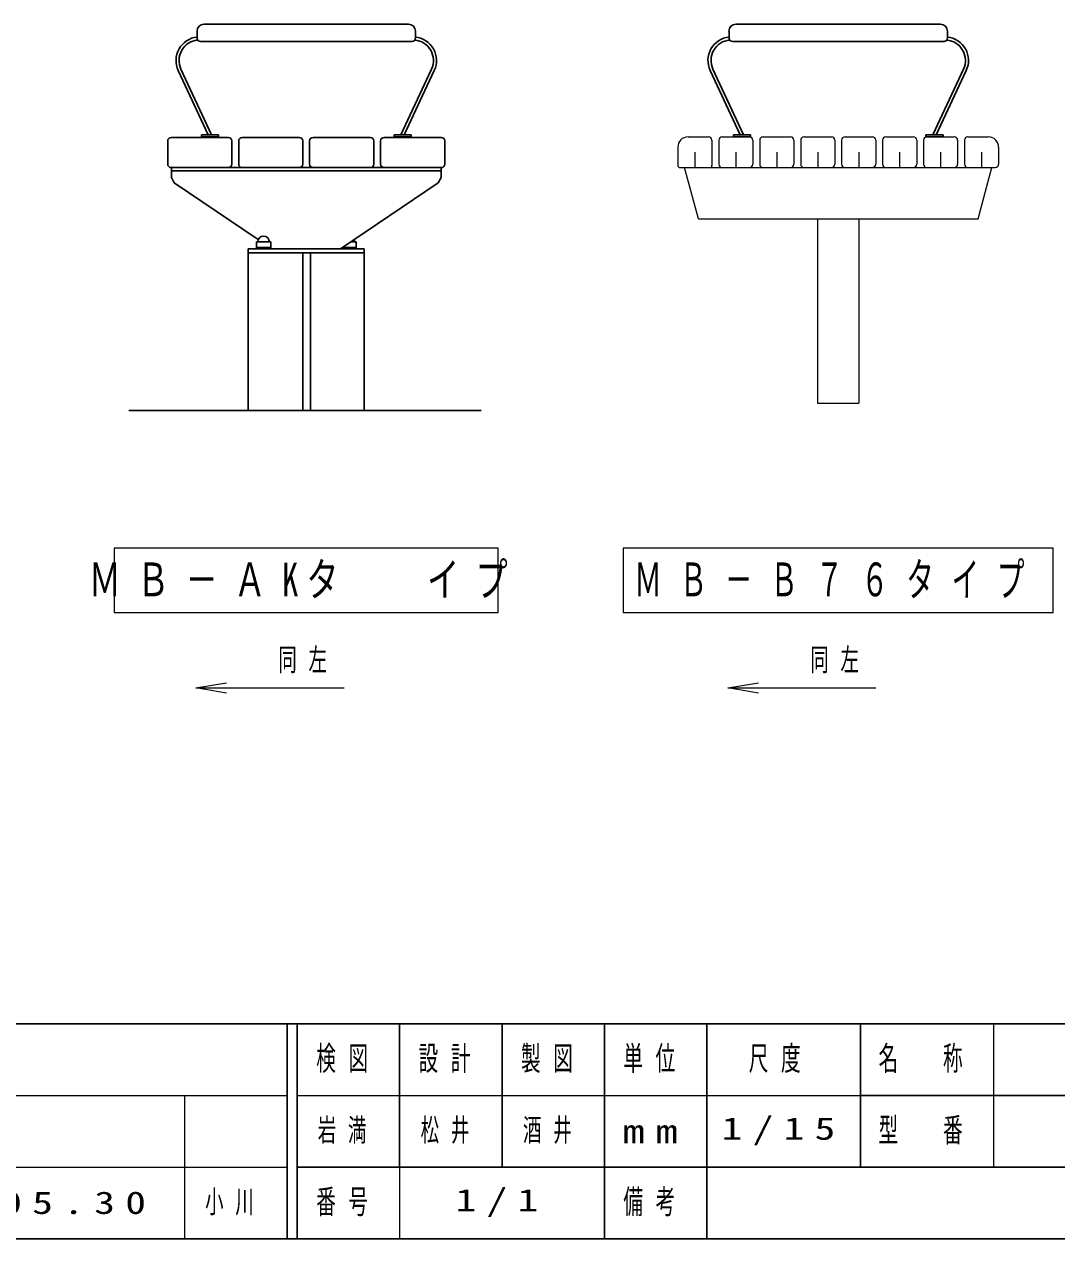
# Model space of a CAD drawing. Units: millimetres on the paper. Extents: x -365 to 12, y -38 to 257.
# Drawn here: x -264.2 to -163.3, y 0 to 118.6 of the extents above; entities that cross this region are included whole.
import ezdxf

# ---------------------------------------------------------------- set-up
doc = ezdxf.new("R2010")
doc.units = ezdxf.units.MM
doc.layers.add('0_2', color=7, linetype='Continuous', lineweight=13)
doc.layers.add('LY_3', color=3, linetype='Continuous', lineweight=25)
doc.styles.add('ＭＳ ゴシック', font='')
doc.styles.get('ＭＳ ゴシック').set_extended_font_data('MS Gothic')

msp = doc.modelspace()

# ---------------------------------------------------------------- linework, layer by layer
at = {"layer": '0_2', "color": 20, "lineweight": 25}
for p, q in [((-365, 21), (0, 21)), ((-365, 0), (0, 0))]:
    msp.add_line(p, q, dxfattribs=at)
at = {"layer": '0_2', "color": 3, "lineweight": 25}
for p, q in [((-238.5, 21), (-238.5, 0)), ((-237.5, 21), (-237.5, 0)), ((-227.5, 21), (-227.5, 7)), ((-217.5, 21), (-217.5, 7)), ((-207.5, 21), (-207.5, 0)), ((-197.5, 21), (-197.5, 7)), ((-182.5, 21), (-182.5, 7)), ((-182.5, 14), (-70, 14)), ((-237.5, 7), (0, 7)), ((-197.5, 7), (-197.5, 0))]:
    msp.add_line(p, q, dxfattribs=at)
at = {"layer": '0_2'}
for p, q in [((-169.5, 21), (-169.5, 7)), ((-365, 14), (-238.5, 14)), ((-248.5, 14), (-248.5, 0)), ((-237.5, 14), (-182.5, 14)), ((-365, 7), (-238.5, 7)), ((-227.5, 7), (-227.5, 0))]:
    msp.add_line(p, q, dxfattribs=at)
at = {"layer": 'LY_3'}
for p, q in [((-246.622, 118.642), (-236.622, 118.642)), ((-226.622, 118.642), (-236.622, 118.642)), ((-194.664, 118.642), (-184.663, 118.642)), ((-174.663, 118.642), (-184.663, 118.642)), ((-247.289, 117.975), (-247.289, 117.309)), ((-225.955, 117.975), (-225.955, 117.309)), ((-195.33, 117.975), (-195.33, 117.309)), ((-173.997, 117.975), (-173.997, 117.309)), ((-246.956, 116.975), (-236.622, 116.975)), ((-226.289, 116.975), (-236.622, 116.975)), ((-194.997, 116.975), (-184.663, 116.975)), ((-174.33, 116.975), (-184.663, 116.975)), ((-246.195, 107.842), (-249.13, 114.137)), ((-245.864, 107.842), (-248.858, 114.263)), ((-227.381, 107.842), (-224.386, 114.263)), ((-227.05, 107.842), (-224.115, 114.137)), ((-194.236, 107.842), (-197.171, 114.137)), ((-193.905, 107.842), (-196.899, 114.263)), ((-175.422, 107.842), (-172.428, 114.263)), ((-175.091, 107.842), (-172.156, 114.137)), ((-250.156, 107.241), (-250.156, 104.975)), ((-249.822, 107.575), (-244.222, 107.575)), ((-246.862, 107.842), (-245.196, 107.842)), ((-246.862, 107.842), (-246.862, 107.642)), ((-246.862, 107.642), (-245.196, 107.642)), ((-245.196, 107.842), (-245.196, 107.642)), ((-243.889, 107.241), (-243.889, 104.975)), ((-243.222, 107.241), (-243.222, 104.975)), ((-242.889, 107.575), (-237.289, 107.575)), ((-236.956, 107.241), (-236.956, 104.975)), ((-236.289, 107.241), (-236.289, 104.975)), ((-230.356, 107.575), (-235.956, 107.575)), ((-230.022, 107.241), (-230.022, 104.975)), ((-229.356, 107.241), (-229.356, 104.975)), ((-223.422, 107.575), (-229.022, 107.575)), ((-226.382, 107.842), (-228.049, 107.842)), ((-228.049, 107.842), (-228.049, 107.642)), ((-226.382, 107.642), (-228.049, 107.642)), ((-226.382, 107.842), (-226.382, 107.642)), ((-223.089, 107.241), (-223.089, 104.975)), ((-194.904, 107.842), (-193.237, 107.842)), ((-194.904, 107.842), (-194.904, 107.642)), ((-194.904, 107.642), (-193.237, 107.642)), ((-193.237, 107.842), (-193.237, 107.642)), ((-174.423, 107.842), (-176.09, 107.842)), ((-176.09, 107.842), (-176.09, 107.642)), ((-174.423, 107.642), (-176.09, 107.642)), ((-174.423, 107.842), (-174.423, 107.642)), ((-249.822, 104.641), (-244.222, 104.641)), ((-249.789, 104.641), (-223.289, 104.641)), ((-249.789, 104.641), (-249.789, 103.675)), ((-242.889, 104.641), (-237.289, 104.641)), ((-230.356, 104.641), (-235.956, 104.641)), ((-223.422, 104.641), (-229.022, 104.641)), ((-223.456, 104.641), (-223.456, 103.675)), ((-249.789, 104.341), (-223.456, 104.341)), ((-249.513, 103.155), (-249.789, 103.675)), ((-223.732, 103.155), (-223.456, 103.675)), ((-241.302, 97.616), (-249.513, 103.155)), ((-233.289, 96.708), (-223.732, 103.155)), ((-241.489, 97.375), (-241.489, 96.708)), ((-241.489, 97.375), (-240.089, 97.375)), ((-240.089, 97.375), (-240.089, 96.708)), ((-231.756, 97.375), (-232.301, 97.375)), ((-231.756, 97.375), (-231.756, 96.708)), ((-242.289, 96.708), (-230.956, 96.708)), ((-242.289, 96.708), (-242.289, 80.908)), ((-242.289, 96.308), (-230.956, 96.308)), ((-241.489, 96.841), (-240.089, 96.841)), ((-236.956, 96.308), (-236.956, 80.908)), ((-236.222, 96.308), (-236.222, 80.908)), ((-233.156, 96.798), (-233.156, 96.708)), ((-231.756, 96.841), (-233.091, 96.841)), ((-230.956, 96.708), (-230.956, 80.908)), ((-253.956, 80.908), (-219.534, 80.908))]:
    msp.add_line(p, q, dxfattribs=at)
at = {"layer": 'LY_3', "color": 7, "lineweight": 13}
for p, q in [((-199.33, 107.642), (-197.33, 107.642)), ((-196.997, 107.308), (-196.997, 104.842)), ((-196.33, 107.308), (-196.33, 104.975)), ((-195.997, 107.642), (-193.33, 107.642)), ((-192.997, 107.308), (-192.997, 104.975)), ((-192.33, 107.308), (-192.33, 104.975)), ((-191.997, 107.642), (-189.33, 107.642)), ((-188.997, 107.308), (-188.997, 104.975)), ((-188.33, 107.308), (-188.33, 104.975)), ((-187.997, 107.642), (-185.33, 107.642)), ((-184.997, 107.308), (-184.997, 104.975)), ((-184.33, 107.308), (-184.33, 104.975)), ((-183.997, 107.642), (-181.33, 107.642)), ((-180.997, 107.308), (-180.997, 104.975)), ((-180.33, 107.308), (-180.33, 104.975)), ((-179.997, 107.642), (-177.33, 107.642)), ((-176.997, 107.308), (-176.997, 104.975)), ((-176.33, 107.308), (-176.33, 104.975)), ((-175.997, 107.642), (-173.33, 107.642)), ((-172.997, 107.308), (-172.997, 104.975)), ((-172.33, 107.308), (-172.33, 104.975)), ((-171.997, 107.642), (-169.997, 107.642)), ((-200.33, 106.642), (-200.33, 104.842)), ((-198.663, 106.142), (-198.663, 104.642)), ((-194.663, 106.142), (-194.663, 104.642)), ((-190.663, 106.142), (-190.663, 104.642)), ((-186.663, 106.142), (-186.663, 104.642)), ((-182.663, 106.142), (-182.663, 104.642)), ((-178.663, 106.142), (-178.663, 104.642)), ((-174.663, 106.142), (-174.663, 104.642)), ((-170.663, 106.142), (-170.663, 104.642)), ((-168.997, 106.642), (-168.997, 104.975)), ((-200.13, 104.642), (-169.33, 104.642)), ((-198.324, 99.642), (-199.664, 104.642)), ((-171.003, 99.642), (-169.663, 104.642)), ((-198.324, 99.642), (-171.003, 99.642)), ((-186.68, 99.642), (-186.68, 81.642)), ((-182.647, 99.642), (-182.647, 81.642)), ((-186.68, 81.642), (-182.647, 81.642)), ((-217.872, 67.461), (-255.372, 67.461)), ((-255.372, 67.461), (-255.372, 61.161)), ((-217.872, 61.161), (-217.872, 67.461)), ((-163.663, 67.461), (-205.663, 67.461)), ((-205.663, 67.461), (-205.663, 61.161)), ((-163.663, 61.161), (-163.663, 67.461)), ((-255.372, 61.161), (-217.872, 61.161)), ((-205.663, 61.161), (-163.663, 61.161)), ((-247.405, 53.807), (-244.405, 54.307)), ((-247.405, 53.807), (-244.405, 53.807)), ((-244.405, 53.307), (-247.405, 53.807)), ((-247.405, 53.807), (-232.932, 53.807)), ((-195.447, 53.807), (-192.447, 54.307)), ((-195.447, 53.807), (-192.447, 53.807)), ((-192.447, 53.307), (-195.447, 53.807)), ((-195.447, 53.807), (-180.973, 53.807))]:
    msp.add_line(p, q, dxfattribs=at)
at = {"layer": 'LY_3'}
for centre, radius, start, end in [((-246.622, 117.975), 0.667, 90, 180), ((-226.622, 117.975), 0.667, 0, 90), ((-194.664, 117.975), 0.667, 90, 180), ((-174.663, 117.975), 0.667, 0, 90), ((-247.045, 115.109), 2.3, 96.08041, 205), ((-247.045, 115.109), 2, 94.91293, 205), ((-246.956, 117.309), 0.333, 180, 270), ((-226.289, 117.309), 0.333, 270, 0), ((-226.199, 115.109), 2, 335, 85.08707), ((-226.199, 115.109), 2.3, 335, 83.91958), ((-195.087, 115.109), 2.3, 96.08041, 205), ((-195.087, 115.109), 2, 94.91293, 205), ((-194.997, 117.309), 0.333, 180, 270), ((-174.33, 117.309), 0.333, 270, 0), ((-174.24, 115.109), 2, 335, 85.08707), ((-174.24, 115.109), 2.3, 335, 83.91958), ((-249.822, 107.241), 0.333, 90, 180), ((-244.222, 107.241), 0.333, 0, 90), ((-242.889, 107.241), 0.333, 90, 180), ((-237.289, 107.241), 0.333, 0, 90), ((-235.956, 107.241), 0.333, 90, 180), ((-230.356, 107.241), 0.333, 360, 90), ((-229.022, 107.241), 0.333, 90, 180), ((-223.422, 107.241), 0.333, 360, 90), ((-249.822, 104.975), 0.333, 179.99999, 270), ((-244.222, 104.975), 0.333, 270, 0), ((-242.889, 104.975), 0.333, 179.99999, 270), ((-237.289, 104.975), 0.333, 270, 0), ((-235.956, 104.975), 0.333, 180, 270), ((-230.356, 104.975), 0.333, 270, 0.00001), ((-229.022, 104.975), 0.333, 180, 270), ((-223.422, 104.975), 0.333, 270, 0.00001), ((-240.789, 97.375), 0.567, 359.99999, 179.99999), ((-232.456, 97.375), 0.567, 0.00001, 25.20722)]:
    msp.add_arc(centre, radius, start, end, dxfattribs=at)
at = {"layer": 'LY_3', "color": 7, "lineweight": 13}
for centre, radius, start, end in [((-199.33, 106.642), 1, 89.99998, 179.99996), ((-197.33, 107.308), 0.333, 0, 89.99998), ((-195.997, 107.308), 0.333, 89.99998, 179.99996), ((-193.33, 107.308), 0.333, 0, 89.99998), ((-191.997, 107.308), 0.333, 89.99998, 179.99996), ((-189.33, 107.308), 0.333, 0, 89.99998), ((-187.997, 107.308), 0.333, 89.99998, 179.99996), ((-185.33, 107.308), 0.333, 0, 89.99998), ((-183.997, 107.308), 0.333, 89.99998, 179.99996), ((-181.33, 107.308), 0.333, 0, 89.99998), ((-179.997, 107.308), 0.333, 89.99998, 179.99996), ((-177.33, 107.308), 0.333, 0, 89.99998), ((-175.997, 107.308), 0.333, 89.99998, 179.99996), ((-173.33, 107.308), 0.333, 0, 89.99998), ((-171.997, 107.308), 0.333, 89.99998, 179.99996), ((-169.997, 106.642), 1, 0, 89.99998), ((-200.13, 104.842), 0.2, 179.99998, 270.00003), ((-197.197, 104.842), 0.2, 270.00002, 0), ((-195.997, 104.975), 0.333, 179.99998, 270.00003), ((-193.33, 104.975), 0.333, 270.00002, 0), ((-191.997, 104.975), 0.333, 179.99998, 270.00003), ((-189.33, 104.975), 0.333, 270.00002, 0), ((-187.997, 104.975), 0.333, 179.99998, 270.00003), ((-185.33, 104.975), 0.333, 270.00002, 0), ((-183.997, 104.975), 0.333, 179.99998, 270.00003), ((-181.33, 104.975), 0.333, 270.00002, 0), ((-179.997, 104.975), 0.333, 179.99998, 270.00003), ((-177.33, 104.975), 0.333, 270.00002, 0), ((-175.997, 104.975), 0.333, 179.99998, 270.00003), ((-173.33, 104.975), 0.333, 270.00002, 0), ((-171.997, 104.975), 0.333, 179.99998, 270.00003), ((-169.33, 104.975), 0.333, 270.00002, 0)]:
    msp.add_arc(centre, radius, start, end, dxfattribs=at)

# ---------------------------------------------------------------- texts
at = {"layer": '0_2', "char_height": 2.346, "attachment_point": 5, "style": 'ＭＳ ゴシック'}
for s, insert in [('\\T1.64;\\W0.6;検図', (-232.5, 17.5)), ('\\T1.64;\\W0.6;設計', (-222.5, 17.5)), ('\\T1.64;\\W0.6;製図', (-212.5, 17.5)), ('\\T1.64;\\W0.6;単位', (-202.5, 17.5)), ('\\T1.64;\\W0.6;尺度', (-190.25, 17.5)), ('\\T1.64;\\W0.6;名\u3000称', (-176, 17.5)), ('\\T1.64;\\W0.6;型\u3000番', (-176, 10.5)), ('\\T1.5;\\W1.35;mm', (-202.5, 10.5)), ('\\T1.64;\\W0.6;番号', (-232.5, 3.5)), ('\\T1.64;\\W0.6;備考', (-202.5, 3.5))]:
    msp.add_mtext(s, dxfattribs=dict(at, insert=insert))
at = {"layer": 'LY_3', "color": 7, "style": 'ＭＳ ゴシック'}
for s, insert, char_height, attachment_point in [('\\T1.5;\\W0.7;ＭＢ－ＡKタ\\~\\~\\~イプ', (-236.622, 64.311), 3.299, 5), ('\\T1.64;\\W0.6;ＭＢ－Ｂ７６タイプ', (-184.663, 64.311), 3.299, 5), ('\\T1.64;\\W0.6;同左', (-239.348, 56.457), 2.199, 4), ('\\T1.64;\\W0.6;同左', (-187.39, 56.457), 2.199, 4), ('\\T1.64;\\W0.6;岩満', (-235.5, 10.5), 2.199, 4), ('\\T1.64;\\W0.6;松井', (-222.5, 10.5), 2.199, 5), ('\\T1.64;\\W0.6;酒井', (-212.5, 10.5), 2.199, 5), ('\\T1.5;\\W1.35;1/15', (-190, 10.5), 2.199, 5), ('\\T1.64;\\W0.6;小川', (-246.5, 3.5), 2.199, 4), ('\\T1.5;\\W1.35;1/1', (-217.5, 3.5), 2.199, 5), ('\\T1.5;\\W1.35;06.05.30', (-275.5, 3.5), 2.199, 4)]:
    msp.add_mtext(s, dxfattribs=dict(at, insert=insert, char_height=char_height, attachment_point=attachment_point))

doc.saveas('drawing.dxf')
